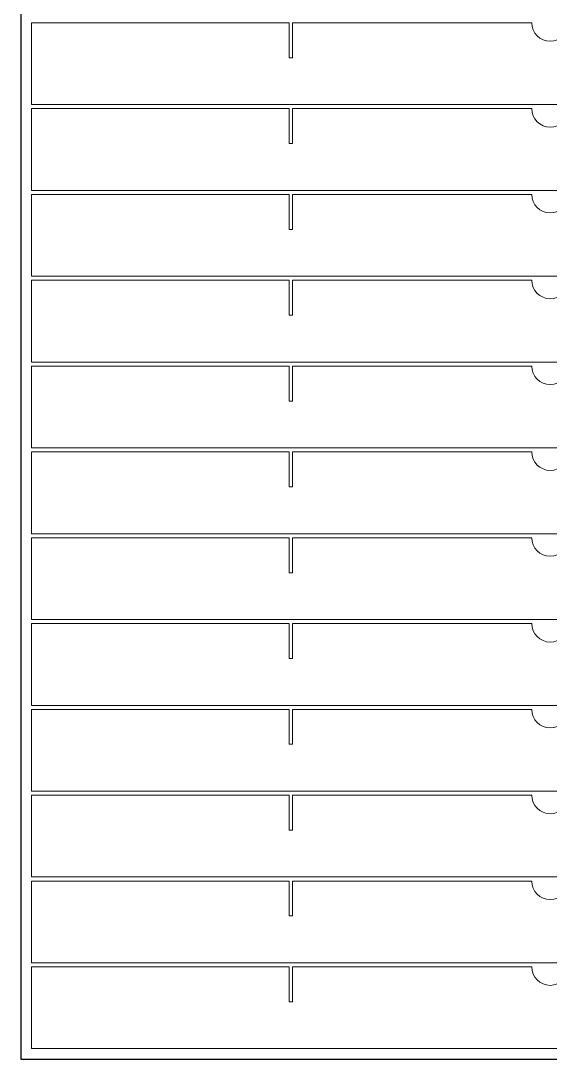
# Model space of a CAD drawing. Header units: inches. Extents: x 142 to 14402, y 211 to 2711.
# Drawn here: x 11202 to 11702, y 211 to 1192 of the extents above; entities that cross this region are included whole.
import ezdxf

# ---------------------------------------------------------------- set-up
doc = ezdxf.new("R2010")
doc.units = ezdxf.units.IN
doc.header["$MEASUREMENT"] = 0
doc.layers.add('IV_OUTER_PROFILE', color=7, linetype='Continuous', lineweight=5)

msp = doc.modelspace()

# ---------------------------------------------------------------- linework, layer by layer
msp.add_lwpolyline([(11201.69, 211.42), (12201.69, 211.42), (12201.69, 2211.42), (11201.69, 2211.42)], close=True)
at = {"layer": 'IV_OUTER_PROFILE'}
for p, q in [((11211.69, 1189.63), (11455.09, 1189.63)), ((11211.69, 1189.63), (11211.69, 1112.42)), ((11455.09, 1156.63), (11455.09, 1189.63)), ((11458.29, 1189.63), (11458.29, 1156.63)), ((11458.29, 1189.63), (11684.19, 1189.63)), ((11458.29, 1156.63), (11455.09, 1156.63)), ((11211.69, 1112.42), (12191.69, 1112.42)), ((11211.69, 1108.63), (11455.09, 1108.63)), ((11211.69, 1108.63), (11211.69, 1031.42)), ((11455.09, 1075.63), (11455.09, 1108.63)), ((11458.29, 1108.63), (11458.29, 1075.63)), ((11458.29, 1108.63), (11684.19, 1108.63)), ((11458.29, 1075.63), (11455.09, 1075.63)), ((11211.69, 1031.42), (12191.69, 1031.42)), ((11211.69, 1027.63), (11455.09, 1027.63)), ((11211.69, 1027.63), (11211.69, 950.42)), ((11455.09, 994.63), (11455.09, 1027.63)), ((11458.29, 1027.63), (11458.29, 994.63)), ((11458.29, 1027.63), (11684.19, 1027.63)), ((11458.29, 994.63), (11455.09, 994.63)), ((11211.69, 950.42), (12191.69, 950.42)), ((11211.69, 946.63), (11455.09, 946.63)), ((11211.69, 946.63), (11211.69, 869.42)), ((11455.09, 913.63), (11455.09, 946.63)), ((11458.29, 946.63), (11458.29, 913.63)), ((11458.29, 946.63), (11684.19, 946.63)), ((11458.29, 913.63), (11455.09, 913.63)), ((11211.69, 869.42), (12191.69, 869.42)), ((11211.69, 865.63), (11455.09, 865.63)), ((11211.69, 865.63), (11211.69, 788.42)), ((11455.09, 832.63), (11455.09, 865.63)), ((11458.29, 865.63), (11458.29, 832.63)), ((11458.29, 865.63), (11684.19, 865.63)), ((11458.29, 832.63), (11455.09, 832.63)), ((11211.69, 788.42), (12191.69, 788.42)), ((11211.69, 784.63), (11455.09, 784.63)), ((11211.69, 784.63), (11211.69, 707.42)), ((11455.09, 751.63), (11455.09, 784.63)), ((11458.29, 784.63), (11458.29, 751.63)), ((11458.29, 784.63), (11684.19, 784.63)), ((11458.29, 751.63), (11455.09, 751.63)), ((11211.69, 707.42), (12191.69, 707.42)), ((11211.69, 703.63), (11455.09, 703.63)), ((11211.69, 703.63), (11211.69, 626.42)), ((11455.09, 670.63), (11455.09, 703.63)), ((11458.29, 703.63), (11458.29, 670.63)), ((11458.29, 703.63), (11684.19, 703.63)), ((11458.29, 670.63), (11455.09, 670.63)), ((11211.69, 626.42), (12191.69, 626.42)), ((11211.69, 622.63), (11455.09, 622.63)), ((11211.69, 622.63), (11211.69, 545.42)), ((11455.09, 589.63), (11455.09, 622.63)), ((11458.29, 622.63), (11458.29, 589.63)), ((11458.29, 622.63), (11684.19, 622.63)), ((11458.29, 589.63), (11455.09, 589.63)), ((11211.69, 545.42), (12191.69, 545.42)), ((11211.69, 541.63), (11455.09, 541.63)), ((11211.69, 541.63), (11211.69, 464.42)), ((11455.09, 508.63), (11455.09, 541.63)), ((11458.29, 541.63), (11458.29, 508.63)), ((11458.29, 541.63), (11684.19, 541.63)), ((11458.29, 508.63), (11455.09, 508.63)), ((11211.69, 464.42), (12191.69, 464.42)), ((11211.69, 460.63), (11455.09, 460.63)), ((11211.69, 460.63), (11211.69, 383.42)), ((11455.09, 427.63), (11455.09, 460.63)), ((11458.29, 460.63), (11458.29, 427.63)), ((11458.29, 460.63), (11684.19, 460.63)), ((11458.29, 427.63), (11455.09, 427.63)), ((11211.69, 383.42), (12191.69, 383.42)), ((11211.69, 379.63), (11455.09, 379.63)), ((11211.69, 379.63), (11211.69, 302.42)), ((11455.09, 346.63), (11455.09, 379.63)), ((11458.29, 379.63), (11458.29, 346.63)), ((11458.29, 379.63), (11684.19, 379.63)), ((11458.29, 346.63), (11455.09, 346.63)), ((11211.69, 302.42), (12191.69, 302.42)), ((11211.69, 298.63), (11455.09, 298.63)), ((11211.69, 298.63), (11211.69, 221.42)), ((11455.09, 265.63), (11455.09, 298.63)), ((11458.29, 298.63), (11458.29, 265.63)), ((11458.29, 298.63), (11684.19, 298.63)), ((11458.29, 265.63), (11455.09, 265.63)), ((11211.69, 221.42), (12191.69, 221.42))]:
    msp.add_line(p, q, dxfattribs=at)
for centre in [(11701.69, 1189.63), (11701.69, 1108.63), (11701.69, 1027.63), (11701.69, 946.63), (11701.69, 865.63), (11701.69, 784.63), (11701.69, 703.63), (11701.69, 622.63), (11701.69, 541.63), (11701.69, 460.63), (11701.69, 379.63), (11701.69, 298.63)]:
    msp.add_arc(centre, 17.5, 180, 0, dxfattribs=at)

doc.saveas('drawing.dxf')
